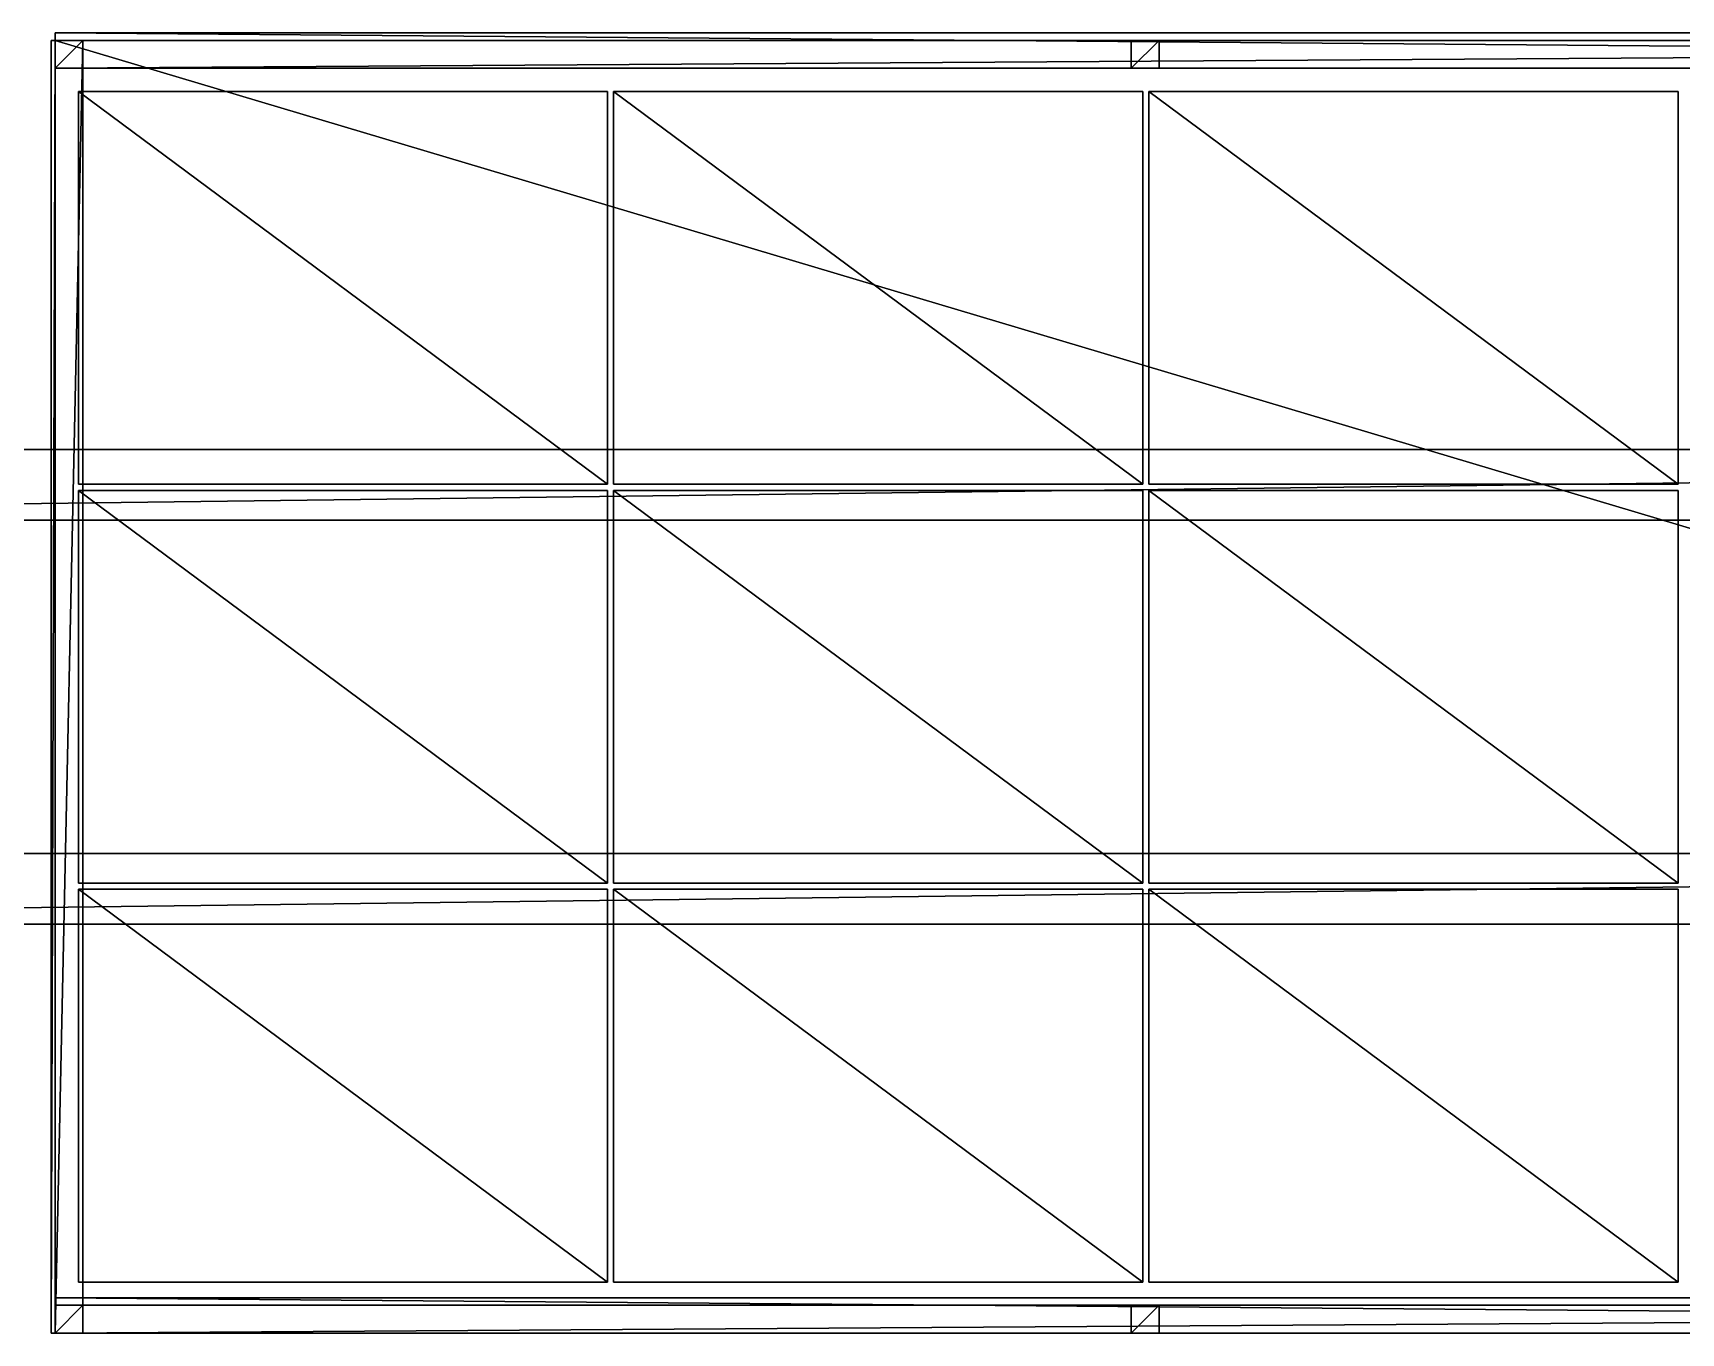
# Model space of a CAD drawing. Header units: millimetres. Extents: x -2700 to 8540, y -1280 to 1295.
# Drawn here: x -84 to 3180, y -1280 to 1295 of the extents above; entities that cross this region are included whole.
import ezdxf

# ---------------------------------------------------------------- set-up
doc = ezdxf.new("R2010")
doc.units = ezdxf.units.MM

msp = doc.modelspace()

# ---------------------------------------------------------------- linework, layer by layer
at = {"layer": 'CAD_75LAB'}
for points in [[(-48, -1280, 3720), (-48, 1280, 1180), (-48, -1280, 1180)], [(-48, -1280, 3720), (-48, 1280, 3720), (-48, 1280, 1180)], [(-40, 1280, 3720), (-40, 1280, 1180), (-48, 1280, 1180)], [(-40, 1280, 3720), (-48, 1280, 1180), (-48, 1280, 3720)], [(-40, 1280, 1180), (-48, -1280, 1180), (-48, 1280, 1180)], [(-40, 1280, 1180), (-40, -1280, 1180), (-48, -1280, 1180)], [(-40, 1280, 3720), (-48, 1280, 3720), (-48, -1280, 3720)], [(-40, 1280, 3720), (-48, -1280, 3720), (-40, -1280, 3720)], [(-40, 1225, 1250), (-40, 1295, 1180), (-40, 1225, 1180)], [(-40, 1225, 1250), (-40, 1295, 1250), (-40, 1295, 1180)], [(8540, 1295, 1180), (-40, 1295, 1180), (-40, 1295, 1250)], [(8540, 1295, 1250), (8540, 1295, 1180), (-40, 1295, 1250)], [(8540, 1225, 1180), (-40, 1225, 1180), (-40, 1295, 1180)], [(8540, 1295, 1180), (8540, 1225, 1180), (-40, 1295, 1180)], [(8540, 1225, 1250), (-40, 1295, 1250), (-40, 1225, 1250)], [(8540, 1295, 1250), (-40, 1295, 1250), (8540, 1225, 1250)], [(-40, -1280, 1180), (-40, 1280, 1090), (-40, -1280, 1090)], [(-40, -1280, 1180), (-40, 1280, 1180), (-40, 1280, 1090)], [(8540, 1280, 1090), (-40, 1280, 1090), (-40, 1280, 1180)], [(8540, 1280, 1180), (8540, 1280, 1090), (-40, 1280, 1180)], [(8540, -1280, 1090), (-40, -1280, 1090), (-40, 1280, 1090)], [(8540, 1280, 1090), (8540, -1280, 1090), (-40, 1280, 1090)], [(8540, -1280, 1180), (-40, 1280, 1180), (-40, -1280, 1180)], [(8540, 1280, 1180), (-40, 1280, 1180), (8540, -1280, 1180)], [(-40, 1280, 3720), (-40, 1280, 1180), (-40, 1225, 1180)], [(-40, 1225, 3720), (-40, 1280, 3720), (-40, 1225, 1180)], [(-40, 1280, 3720), (15, 1280, 1180), (-40, 1280, 1180)], [(15, 1280, 3720), (15, 1280, 1180), (-40, 1280, 3720)], [(15, 1280, 1180), (-40, 1225, 1180), (-40, 1280, 1180)], [(15, 1280, 1180), (15, 1225, 1180), (-40, 1225, 1180)], [(15, 1280, 3720), (-40, 1280, 3720), (-40, 1225, 3720)], [(15, 1280, 3720), (-40, 1225, 3720), (15, 1225, 3720)], [(-40, 1225, 3775), (-40, 1280, 3720), (-40, 1225, 3720)], [(-40, 1225, 3775), (-40, 1280, 3775), (-40, 1280, 3720)], [(8540, 1280, 3775), (8540, 1280, 3720), (-40, 1280, 3720)], [(8540, 1280, 3775), (-40, 1280, 3720), (-40, 1280, 3775)], [(8540, 1280, 3720), (-40, 1225, 3720), (-40, 1280, 3720)], [(8540, 1280, 3720), (8540, 1225, 3720), (-40, 1225, 3720)], [(8540, 1280, 3775), (-40, 1280, 3775), (-40, 1225, 3775)], [(8540, 1280, 3775), (-40, 1225, 3775), (8540, 1225, 3775)], [(-40, -1280, 3775), (-40, 1280, 3720), (-40, -1280, 3720)], [(-40, -1280, 3775), (-40, 1280, 3775), (-40, 1280, 3720)], [(15, 1280, 3775), (15, 1280, 3720), (-40, 1280, 3720)], [(15, 1280, 3775), (-40, 1280, 3720), (-40, 1280, 3775)], [(15, 1280, 3720), (-40, -1280, 3720), (-40, 1280, 3720)], [(15, 1280, 3720), (15, -1280, 3720), (-40, -1280, 3720)], [(15, 1280, 3775), (-40, 1280, 3775), (-40, -1280, 3775)], [(15, 1280, 3775), (-40, -1280, 3775), (15, -1280, 3775)], [(-40, -1280, 3720), (-40, -1280, 1180), (-40, 1280, 1180)], [(-40, -1280, 3720), (-40, 1280, 1180), (-40, 1280, 3720)], [(15, 1280, 3720), (15, 1225, 1180), (15, 1280, 1180)], [(15, 1225, 3720), (15, 1225, 1180), (15, 1280, 3720)], [(15, -1280, 3775), (15, -1280, 3720), (15, 1280, 3720)], [(15, -1280, 3775), (15, 1280, 3720), (15, 1280, 3775)], [(2091.25, 1280, 3720), (2091.25, 1280, 1180), (2091.25, 1225, 1180)], [(2091.25, 1225, 3720), (2091.25, 1280, 3720), (2091.25, 1225, 1180)], [(2091.25, 1280, 3720), (2146.25, 1280, 1180), (2091.25, 1280, 1180)], [(2146.25, 1280, 3720), (2146.25, 1280, 1180), (2091.25, 1280, 3720)], [(2146.25, 1280, 1180), (2091.25, 1225, 1180), (2091.25, 1280, 1180)], [(2146.25, 1280, 1180), (2146.25, 1225, 1180), (2091.25, 1225, 1180)], [(2146.25, 1280, 3720), (2091.25, 1280, 3720), (2091.25, 1225, 3720)], [(2146.25, 1280, 3720), (2091.25, 1225, 3720), (2146.25, 1225, 3720)], [(2146.25, 1280, 3720), (2146.25, 1225, 1180), (2146.25, 1280, 1180)], [(2146.25, 1225, 3720), (2146.25, 1225, 1180), (2146.25, 1280, 3720)], [(-40, 1225, 3720), (-40, 1225, 1180), (15, 1225, 1180)], [(15, 1225, 3720), (-40, 1225, 3720), (15, 1225, 1180)], [(8540, 1225, 3775), (-40, 1225, 3720), (8540, 1225, 3720)], [(8540, 1225, 3775), (-40, 1225, 3775), (-40, 1225, 3720)], [(8540, 1225, 1180), (-40, 1225, 1250), (-40, 1225, 1180)], [(8540, 1225, 1250), (-40, 1225, 1250), (8540, 1225, 1180)], [(2091.25, 1225, 3720), (2091.25, 1225, 1180), (2146.25, 1225, 1180)], [(2146.25, 1225, 3720), (2091.25, 1225, 3720), (2146.25, 1225, 1180)], [(6, 401, 1847), (6, 1179, 1183), (6, 401, 1183)], [(6, 401, 1847), (6, 1179, 1847), (6, 1179, 1183)], [(1054, 1179, 1183), (6, 1179, 1183), (6, 1179, 1847)], [(1054, 1179, 1847), (1054, 1179, 1183), (6, 1179, 1847)], [(1054, 401, 1183), (6, 401, 1183), (6, 1179, 1183)], [(1054, 1179, 1183), (1054, 401, 1183), (6, 1179, 1183)], [(1054, 401, 1847), (6, 1179, 1847), (6, 401, 1847)], [(1054, 1179, 1847), (6, 1179, 1847), (1054, 401, 1847)], [(6, 401, 2517), (6, 1179, 1853), (6, 401, 1853)], [(6, 401, 2517), (6, 1179, 2517), (6, 1179, 1853)], [(1054, 1179, 1853), (6, 1179, 1853), (6, 1179, 2517)], [(1054, 1179, 2517), (1054, 1179, 1853), (6, 1179, 2517)], [(1054, 401, 1853), (6, 401, 1853), (6, 1179, 1853)], [(1054, 1179, 1853), (1054, 401, 1853), (6, 1179, 1853)], [(1054, 401, 2517), (6, 1179, 2517), (6, 401, 2517)], [(1054, 1179, 2517), (6, 1179, 2517), (1054, 401, 2517)], [(6, 401, 3187), (6, 1179, 2523), (6, 401, 2523)], [(6, 401, 3187), (6, 1179, 3187), (6, 1179, 2523)], [(1054, 1179, 2523), (6, 1179, 2523), (6, 1179, 3187)], [(1054, 1179, 3187), (1054, 1179, 2523), (6, 1179, 3187)], [(1054, 401, 2523), (6, 401, 2523), (6, 1179, 2523)], [(1054, 1179, 2523), (1054, 401, 2523), (6, 1179, 2523)], [(1054, 401, 3187), (6, 1179, 3187), (6, 401, 3187)], [(1054, 1179, 3187), (6, 1179, 3187), (1054, 401, 3187)], [(1054, 401, 1847), (1054, 401, 1183), (1054, 1179, 1183)], [(1054, 401, 1847), (1054, 1179, 1183), (1054, 1179, 1847)], [(1054, 401, 2517), (1054, 401, 1853), (1054, 1179, 1853)], [(1054, 401, 2517), (1054, 1179, 1853), (1054, 1179, 2517)], [(1054, 401, 3187), (1054, 401, 2523), (1054, 1179, 2523)], [(1054, 401, 3187), (1054, 1179, 2523), (1054, 1179, 3187)], [(1066, 401, 1847), (1066, 1179, 1183), (1066, 401, 1183)], [(1066, 401, 1847), (1066, 1179, 1847), (1066, 1179, 1183)], [(2114, 1179, 1183), (1066, 1179, 1183), (1066, 1179, 1847)], [(2114, 1179, 1847), (2114, 1179, 1183), (1066, 1179, 1847)], [(2114, 401, 1183), (1066, 401, 1183), (1066, 1179, 1183)], [(2114, 1179, 1183), (2114, 401, 1183), (1066, 1179, 1183)], [(2114, 401, 1847), (1066, 1179, 1847), (1066, 401, 1847)], [(2114, 1179, 1847), (1066, 1179, 1847), (2114, 401, 1847)], [(1066, 401, 2517), (1066, 1179, 1853), (1066, 401, 1853)], [(1066, 401, 2517), (1066, 1179, 2517), (1066, 1179, 1853)], [(2114, 1179, 1853), (1066, 1179, 1853), (1066, 1179, 2517)], [(2114, 1179, 2517), (2114, 1179, 1853), (1066, 1179, 2517)], [(2114, 401, 1853), (1066, 401, 1853), (1066, 1179, 1853)], [(2114, 1179, 1853), (2114, 401, 1853), (1066, 1179, 1853)], [(2114, 401, 2517), (1066, 1179, 2517), (1066, 401, 2517)], [(2114, 1179, 2517), (1066, 1179, 2517), (2114, 401, 2517)], [(1066, 401, 3187), (1066, 1179, 2523), (1066, 401, 2523)], [(1066, 401, 3187), (1066, 1179, 3187), (1066, 1179, 2523)], [(2114, 1179, 2523), (1066, 1179, 2523), (1066, 1179, 3187)], [(2114, 1179, 3187), (2114, 1179, 2523), (1066, 1179, 3187)], [(2114, 401, 2523), (1066, 401, 2523), (1066, 1179, 2523)], [(2114, 1179, 2523), (2114, 401, 2523), (1066, 1179, 2523)], [(2114, 401, 3187), (1066, 1179, 3187), (1066, 401, 3187)], [(2114, 1179, 3187), (1066, 1179, 3187), (2114, 401, 3187)], [(2114, 401, 1847), (2114, 401, 1183), (2114, 1179, 1183)], [(2114, 401, 1847), (2114, 1179, 1183), (2114, 1179, 1847)], [(2114, 401, 2517), (2114, 401, 1853), (2114, 1179, 1853)], [(2114, 401, 2517), (2114, 1179, 1853), (2114, 1179, 2517)], [(2114, 401, 3187), (2114, 401, 2523), (2114, 1179, 2523)], [(2114, 401, 3187), (2114, 1179, 2523), (2114, 1179, 3187)], [(2126, 401, 1847), (2126, 1179, 1183), (2126, 401, 1183)], [(2126, 401, 1847), (2126, 1179, 1847), (2126, 1179, 1183)], [(3174, 1179, 1183), (2126, 1179, 1183), (2126, 1179, 1847)], [(3174, 1179, 1847), (3174, 1179, 1183), (2126, 1179, 1847)], [(3174, 401, 1183), (2126, 401, 1183), (2126, 1179, 1183)], [(3174, 1179, 1183), (3174, 401, 1183), (2126, 1179, 1183)], [(3174, 401, 1847), (2126, 1179, 1847), (2126, 401, 1847)], [(3174, 1179, 1847), (2126, 1179, 1847), (3174, 401, 1847)], [(2126, 401, 2517), (2126, 1179, 1853), (2126, 401, 1853)], [(2126, 401, 2517), (2126, 1179, 2517), (2126, 1179, 1853)], [(3174, 1179, 1853), (2126, 1179, 1853), (2126, 1179, 2517)], [(3174, 1179, 2517), (3174, 1179, 1853), (2126, 1179, 2517)], [(3174, 401, 1853), (2126, 401, 1853), (2126, 1179, 1853)], [(3174, 1179, 1853), (3174, 401, 1853), (2126, 1179, 1853)], [(3174, 401, 2517), (2126, 1179, 2517), (2126, 401, 2517)], [(3174, 1179, 2517), (2126, 1179, 2517), (3174, 401, 2517)], [(2126, 401, 3187), (2126, 1179, 2523), (2126, 401, 2523)], [(2126, 401, 3187), (2126, 1179, 3187), (2126, 1179, 2523)], [(3174, 1179, 2523), (2126, 1179, 2523), (2126, 1179, 3187)], [(3174, 1179, 3187), (3174, 1179, 2523), (2126, 1179, 3187)], [(3174, 401, 2523), (2126, 401, 2523), (2126, 1179, 2523)], [(3174, 1179, 2523), (3174, 401, 2523), (2126, 1179, 2523)], [(3174, 401, 3187), (2126, 1179, 3187), (2126, 401, 3187)], [(3174, 1179, 3187), (2126, 1179, 3187), (3174, 401, 3187)], [(3174, 401, 1847), (3174, 401, 1183), (3174, 1179, 1183)], [(3174, 401, 1847), (3174, 1179, 1183), (3174, 1179, 1847)], [(3174, 401, 2517), (3174, 401, 1853), (3174, 1179, 1853)], [(3174, 401, 2517), (3174, 1179, 1853), (3174, 1179, 2517)], [(3174, 401, 3187), (3174, 401, 2523), (3174, 1179, 2523)], [(3174, 401, 3187), (3174, 1179, 2523), (3174, 1179, 3187)], [(8460, 470, 840), (-2700, 470, 840), (-2700, 470, 1090)], [(8460, 470, 1090), (8460, 470, 840), (-2700, 470, 1090)], [(8460, 470, 840), (-2700, 330, 840), (-2700, 470, 840)], [(8460, 470, 840), (8460, 330, 840), (-2700, 330, 840)], [(8460, 470, 1090), (-2700, 470, 1090), (-2700, 330, 1090)], [(8460, 470, 1090), (-2700, 330, 1090), (8460, 330, 1090)], [(1054, 401, 1183), (6, 401, 1847), (6, 401, 1183)], [(1054, 401, 1847), (6, 401, 1847), (1054, 401, 1183)], [(1054, 401, 1853), (6, 401, 2517), (6, 401, 1853)], [(1054, 401, 2517), (6, 401, 2517), (1054, 401, 1853)], [(1054, 401, 2523), (6, 401, 3187), (6, 401, 2523)], [(1054, 401, 3187), (6, 401, 3187), (1054, 401, 2523)], [(2114, 401, 1183), (1066, 401, 1847), (1066, 401, 1183)], [(2114, 401, 1847), (1066, 401, 1847), (2114, 401, 1183)], [(2114, 401, 1853), (1066, 401, 2517), (1066, 401, 1853)], [(2114, 401, 2517), (1066, 401, 2517), (2114, 401, 1853)], [(2114, 401, 2523), (1066, 401, 3187), (1066, 401, 2523)], [(2114, 401, 3187), (1066, 401, 3187), (2114, 401, 2523)], [(3174, 401, 1183), (2126, 401, 1847), (2126, 401, 1183)], [(3174, 401, 1847), (2126, 401, 1847), (3174, 401, 1183)], [(3174, 401, 1853), (2126, 401, 2517), (2126, 401, 1853)], [(3174, 401, 2517), (2126, 401, 2517), (3174, 401, 1853)], [(3174, 401, 2523), (2126, 401, 3187), (2126, 401, 2523)], [(3174, 401, 3187), (2126, 401, 3187), (3174, 401, 2523)], [(6, -389, 1847), (6, 389, 1183), (6, -389, 1183)], [(6, -389, 1847), (6, 389, 1847), (6, 389, 1183)], [(1054, 389, 1183), (6, 389, 1183), (6, 389, 1847)], [(1054, 389, 1847), (1054, 389, 1183), (6, 389, 1847)], [(1054, -389, 1183), (6, -389, 1183), (6, 389, 1183)], [(1054, 389, 1183), (1054, -389, 1183), (6, 389, 1183)], [(1054, -389, 1847), (6, 389, 1847), (6, -389, 1847)], [(1054, 389, 1847), (6, 389, 1847), (1054, -389, 1847)], [(6, -389, 2517), (6, 389, 1853), (6, -389, 1853)], [(6, -389, 2517), (6, 389, 2517), (6, 389, 1853)], [(1054, 389, 1853), (6, 389, 1853), (6, 389, 2517)], [(1054, 389, 2517), (1054, 389, 1853), (6, 389, 2517)], [(1054, -389, 1853), (6, -389, 1853), (6, 389, 1853)], [(1054, 389, 1853), (1054, -389, 1853), (6, 389, 1853)], [(1054, -389, 2517), (6, 389, 2517), (6, -389, 2517)], [(1054, 389, 2517), (6, 389, 2517), (1054, -389, 2517)], [(6, -389, 3187), (6, 389, 2523), (6, -389, 2523)], [(6, -389, 3187), (6, 389, 3187), (6, 389, 2523)], [(1054, 389, 2523), (6, 389, 2523), (6, 389, 3187)], [(1054, 389, 3187), (1054, 389, 2523), (6, 389, 3187)], [(1054, -389, 2523), (6, -389, 2523), (6, 389, 2523)], [(1054, 389, 2523), (1054, -389, 2523), (6, 389, 2523)], [(1054, -389, 3187), (6, 389, 3187), (6, -389, 3187)], [(1054, 389, 3187), (6, 389, 3187), (1054, -389, 3187)], [(1054, -389, 1847), (1054, -389, 1183), (1054, 389, 1183)], [(1054, -389, 1847), (1054, 389, 1183), (1054, 389, 1847)], [(1054, -389, 2517), (1054, -389, 1853), (1054, 389, 1853)], [(1054, -389, 2517), (1054, 389, 1853), (1054, 389, 2517)], [(1054, -389, 3187), (1054, -389, 2523), (1054, 389, 2523)], [(1054, -389, 3187), (1054, 389, 2523), (1054, 389, 3187)], [(1066, -389, 1847), (1066, 389, 1183), (1066, -389, 1183)], [(1066, -389, 1847), (1066, 389, 1847), (1066, 389, 1183)], [(2114, 389, 1183), (1066, 389, 1183), (1066, 389, 1847)], [(2114, 389, 1847), (2114, 389, 1183), (1066, 389, 1847)], [(2114, -389, 1183), (1066, -389, 1183), (1066, 389, 1183)], [(2114, 389, 1183), (2114, -389, 1183), (1066, 389, 1183)], [(2114, -389, 1847), (1066, 389, 1847), (1066, -389, 1847)], [(2114, 389, 1847), (1066, 389, 1847), (2114, -389, 1847)], [(1066, -389, 2517), (1066, 389, 1853), (1066, -389, 1853)], [(1066, -389, 2517), (1066, 389, 2517), (1066, 389, 1853)], [(2114, 389, 1853), (1066, 389, 1853), (1066, 389, 2517)], [(2114, 389, 2517), (2114, 389, 1853), (1066, 389, 2517)], [(2114, -389, 1853), (1066, -389, 1853), (1066, 389, 1853)], [(2114, 389, 1853), (2114, -389, 1853), (1066, 389, 1853)], [(2114, -389, 2517), (1066, 389, 2517), (1066, -389, 2517)], [(2114, 389, 2517), (1066, 389, 2517), (2114, -389, 2517)], [(1066, -389, 3187), (1066, 389, 2523), (1066, -389, 2523)], [(1066, -389, 3187), (1066, 389, 3187), (1066, 389, 2523)], [(2114, 389, 2523), (1066, 389, 2523), (1066, 389, 3187)], [(2114, 389, 3187), (2114, 389, 2523), (1066, 389, 3187)], [(2114, -389, 2523), (1066, -389, 2523), (1066, 389, 2523)], [(2114, 389, 2523), (2114, -389, 2523), (1066, 389, 2523)], [(2114, -389, 3187), (1066, 389, 3187), (1066, -389, 3187)], [(2114, 389, 3187), (1066, 389, 3187), (2114, -389, 3187)], [(2114, -389, 1847), (2114, -389, 1183), (2114, 389, 1183)], [(2114, -389, 1847), (2114, 389, 1183), (2114, 389, 1847)], [(2114, -389, 2517), (2114, -389, 1853), (2114, 389, 1853)], [(2114, -389, 2517), (2114, 389, 1853), (2114, 389, 2517)], [(2114, -389, 3187), (2114, -389, 2523), (2114, 389, 2523)], [(2114, -389, 3187), (2114, 389, 2523), (2114, 389, 3187)], [(2126, -389, 1847), (2126, 389, 1183), (2126, -389, 1183)], [(2126, -389, 1847), (2126, 389, 1847), (2126, 389, 1183)], [(3174, 389, 1183), (2126, 389, 1183), (2126, 389, 1847)], [(3174, 389, 1847), (3174, 389, 1183), (2126, 389, 1847)], [(3174, -389, 1183), (2126, -389, 1183), (2126, 389, 1183)], [(3174, 389, 1183), (3174, -389, 1183), (2126, 389, 1183)], [(3174, -389, 1847), (2126, 389, 1847), (2126, -389, 1847)], [(3174, 389, 1847), (2126, 389, 1847), (3174, -389, 1847)], [(2126, -389, 2517), (2126, 389, 1853), (2126, -389, 1853)], [(2126, -389, 2517), (2126, 389, 2517), (2126, 389, 1853)], [(3174, 389, 1853), (2126, 389, 1853), (2126, 389, 2517)], [(3174, 389, 2517), (3174, 389, 1853), (2126, 389, 2517)], [(3174, -389, 1853), (2126, -389, 1853), (2126, 389, 1853)], [(3174, 389, 1853), (3174, -389, 1853), (2126, 389, 1853)], [(3174, -389, 2517), (2126, 389, 2517), (2126, -389, 2517)], [(3174, 389, 2517), (2126, 389, 2517), (3174, -389, 2517)], [(2126, -389, 3187), (2126, 389, 2523), (2126, -389, 2523)], [(2126, -389, 3187), (2126, 389, 3187), (2126, 389, 2523)], [(3174, 389, 2523), (2126, 389, 2523), (2126, 389, 3187)], [(3174, 389, 3187), (3174, 389, 2523), (2126, 389, 3187)], [(3174, -389, 2523), (2126, -389, 2523), (2126, 389, 2523)], [(3174, 389, 2523), (3174, -389, 2523), (2126, 389, 2523)], [(3174, -389, 3187), (2126, 389, 3187), (2126, -389, 3187)], [(3174, 389, 3187), (2126, 389, 3187), (3174, -389, 3187)], [(3174, -389, 1847), (3174, -389, 1183), (3174, 389, 1183)], [(3174, -389, 1847), (3174, 389, 1183), (3174, 389, 1847)], [(3174, -389, 2517), (3174, -389, 1853), (3174, 389, 1853)], [(3174, -389, 2517), (3174, 389, 1853), (3174, 389, 2517)], [(3174, -389, 3187), (3174, -389, 2523), (3174, 389, 2523)], [(3174, -389, 3187), (3174, 389, 2523), (3174, 389, 3187)], [(8460, 330, 840), (-2700, 330, 1090), (-2700, 330, 840)], [(8460, 330, 1090), (-2700, 330, 1090), (8460, 330, 840)], [(8460, -330, 840), (-2700, -330, 840), (-2700, -330, 1090)], [(8460, -330, 1090), (8460, -330, 840), (-2700, -330, 1090)], [(8460, -330, 840), (-2700, -470, 840), (-2700, -330, 840)], [(8460, -330, 840), (8460, -470, 840), (-2700, -470, 840)], [(8460, -330, 1090), (-2700, -330, 1090), (-2700, -470, 1090)], [(8460, -330, 1090), (-2700, -470, 1090), (8460, -470, 1090)], [(1054, -389, 1183), (6, -389, 1847), (6, -389, 1183)], [(1054, -389, 1847), (6, -389, 1847), (1054, -389, 1183)], [(1054, -389, 1853), (6, -389, 2517), (6, -389, 1853)], [(1054, -389, 2517), (6, -389, 2517), (1054, -389, 1853)], [(1054, -389, 2523), (6, -389, 3187), (6, -389, 2523)], [(1054, -389, 3187), (6, -389, 3187), (1054, -389, 2523)], [(2114, -389, 1183), (1066, -389, 1847), (1066, -389, 1183)], [(2114, -389, 1847), (1066, -389, 1847), (2114, -389, 1183)], [(2114, -389, 1853), (1066, -389, 2517), (1066, -389, 1853)], [(2114, -389, 2517), (1066, -389, 2517), (2114, -389, 1853)], [(2114, -389, 2523), (1066, -389, 3187), (1066, -389, 2523)], [(2114, -389, 3187), (1066, -389, 3187), (2114, -389, 2523)], [(3174, -389, 1183), (2126, -389, 1847), (2126, -389, 1183)], [(3174, -389, 1847), (2126, -389, 1847), (3174, -389, 1183)], [(3174, -389, 1853), (2126, -389, 2517), (2126, -389, 1853)], [(3174, -389, 2517), (2126, -389, 2517), (3174, -389, 1853)], [(3174, -389, 2523), (2126, -389, 3187), (2126, -389, 2523)], [(3174, -389, 3187), (2126, -389, 3187), (3174, -389, 2523)], [(6, -1179, 1847), (6, -401, 1183), (6, -1179, 1183)], [(6, -1179, 1847), (6, -401, 1847), (6, -401, 1183)], [(1054, -401, 1183), (6, -401, 1183), (6, -401, 1847)], [(1054, -401, 1847), (1054, -401, 1183), (6, -401, 1847)], [(1054, -1179, 1183), (6, -1179, 1183), (6, -401, 1183)], [(1054, -401, 1183), (1054, -1179, 1183), (6, -401, 1183)], [(1054, -1179, 1847), (6, -401, 1847), (6, -1179, 1847)], [(1054, -401, 1847), (6, -401, 1847), (1054, -1179, 1847)], [(6, -1179, 2517), (6, -401, 1853), (6, -1179, 1853)], [(6, -1179, 2517), (6, -401, 2517), (6, -401, 1853)], [(1054, -401, 1853), (6, -401, 1853), (6, -401, 2517)], [(1054, -401, 2517), (1054, -401, 1853), (6, -401, 2517)], [(1054, -1179, 1853), (6, -1179, 1853), (6, -401, 1853)], [(1054, -401, 1853), (1054, -1179, 1853), (6, -401, 1853)], [(1054, -1179, 2517), (6, -401, 2517), (6, -1179, 2517)], [(1054, -401, 2517), (6, -401, 2517), (1054, -1179, 2517)], [(6, -1179, 3187), (6, -401, 2523), (6, -1179, 2523)], [(6, -1179, 3187), (6, -401, 3187), (6, -401, 2523)], [(1054, -401, 2523), (6, -401, 2523), (6, -401, 3187)], [(1054, -401, 3187), (1054, -401, 2523), (6, -401, 3187)], [(1054, -1179, 2523), (6, -1179, 2523), (6, -401, 2523)], [(1054, -401, 2523), (1054, -1179, 2523), (6, -401, 2523)], [(1054, -1179, 3187), (6, -401, 3187), (6, -1179, 3187)], [(1054, -401, 3187), (6, -401, 3187), (1054, -1179, 3187)], [(1054, -1179, 1847), (1054, -1179, 1183), (1054, -401, 1183)], [(1054, -1179, 1847), (1054, -401, 1183), (1054, -401, 1847)], [(1054, -1179, 2517), (1054, -1179, 1853), (1054, -401, 1853)], [(1054, -1179, 2517), (1054, -401, 1853), (1054, -401, 2517)], [(1054, -1179, 3187), (1054, -1179, 2523), (1054, -401, 2523)], [(1054, -1179, 3187), (1054, -401, 2523), (1054, -401, 3187)], [(1066, -1179, 1847), (1066, -401, 1183), (1066, -1179, 1183)], [(1066, -1179, 1847), (1066, -401, 1847), (1066, -401, 1183)], [(2114, -401, 1183), (1066, -401, 1183), (1066, -401, 1847)], [(2114, -401, 1847), (2114, -401, 1183), (1066, -401, 1847)], [(2114, -1179, 1183), (1066, -1179, 1183), (1066, -401, 1183)], [(2114, -401, 1183), (2114, -1179, 1183), (1066, -401, 1183)], [(2114, -1179, 1847), (1066, -401, 1847), (1066, -1179, 1847)], [(2114, -401, 1847), (1066, -401, 1847), (2114, -1179, 1847)], [(1066, -1179, 2517), (1066, -401, 1853), (1066, -1179, 1853)], [(1066, -1179, 2517), (1066, -401, 2517), (1066, -401, 1853)], [(2114, -401, 1853), (1066, -401, 1853), (1066, -401, 2517)], [(2114, -401, 2517), (2114, -401, 1853), (1066, -401, 2517)], [(2114, -1179, 1853), (1066, -1179, 1853), (1066, -401, 1853)], [(2114, -401, 1853), (2114, -1179, 1853), (1066, -401, 1853)], [(2114, -1179, 2517), (1066, -401, 2517), (1066, -1179, 2517)], [(2114, -401, 2517), (1066, -401, 2517), (2114, -1179, 2517)], [(1066, -1179, 3187), (1066, -401, 2523), (1066, -1179, 2523)], [(1066, -1179, 3187), (1066, -401, 3187), (1066, -401, 2523)], [(2114, -401, 2523), (1066, -401, 2523), (1066, -401, 3187)], [(2114, -401, 3187), (2114, -401, 2523), (1066, -401, 3187)], [(2114, -1179, 2523), (1066, -1179, 2523), (1066, -401, 2523)], [(2114, -401, 2523), (2114, -1179, 2523), (1066, -401, 2523)], [(2114, -1179, 3187), (1066, -401, 3187), (1066, -1179, 3187)], [(2114, -401, 3187), (1066, -401, 3187), (2114, -1179, 3187)], [(2114, -1179, 1847), (2114, -1179, 1183), (2114, -401, 1183)], [(2114, -1179, 1847), (2114, -401, 1183), (2114, -401, 1847)], [(2114, -1179, 2517), (2114, -1179, 1853), (2114, -401, 1853)], [(2114, -1179, 2517), (2114, -401, 1853), (2114, -401, 2517)], [(2114, -1179, 3187), (2114, -1179, 2523), (2114, -401, 2523)], [(2114, -1179, 3187), (2114, -401, 2523), (2114, -401, 3187)], [(2126, -1179, 1847), (2126, -401, 1183), (2126, -1179, 1183)], [(2126, -1179, 1847), (2126, -401, 1847), (2126, -401, 1183)], [(3174, -401, 1183), (2126, -401, 1183), (2126, -401, 1847)], [(3174, -401, 1847), (3174, -401, 1183), (2126, -401, 1847)], [(3174, -1179, 1183), (2126, -1179, 1183), (2126, -401, 1183)], [(3174, -401, 1183), (3174, -1179, 1183), (2126, -401, 1183)], [(3174, -1179, 1847), (2126, -401, 1847), (2126, -1179, 1847)], [(3174, -401, 1847), (2126, -401, 1847), (3174, -1179, 1847)], [(2126, -1179, 2517), (2126, -401, 1853), (2126, -1179, 1853)], [(2126, -1179, 2517), (2126, -401, 2517), (2126, -401, 1853)], [(3174, -401, 1853), (2126, -401, 1853), (2126, -401, 2517)], [(3174, -401, 2517), (3174, -401, 1853), (2126, -401, 2517)], [(3174, -1179, 1853), (2126, -1179, 1853), (2126, -401, 1853)], [(3174, -401, 1853), (3174, -1179, 1853), (2126, -401, 1853)], [(3174, -1179, 2517), (2126, -401, 2517), (2126, -1179, 2517)], [(3174, -401, 2517), (2126, -401, 2517), (3174, -1179, 2517)], [(2126, -1179, 3187), (2126, -401, 2523), (2126, -1179, 2523)], [(2126, -1179, 3187), (2126, -401, 3187), (2126, -401, 2523)], [(3174, -401, 2523), (2126, -401, 2523), (2126, -401, 3187)], [(3174, -401, 3187), (3174, -401, 2523), (2126, -401, 3187)], [(3174, -1179, 2523), (2126, -1179, 2523), (2126, -401, 2523)], [(3174, -401, 2523), (3174, -1179, 2523), (2126, -401, 2523)], [(3174, -1179, 3187), (2126, -401, 3187), (2126, -1179, 3187)], [(3174, -401, 3187), (2126, -401, 3187), (3174, -1179, 3187)], [(3174, -1179, 1847), (3174, -1179, 1183), (3174, -401, 1183)], [(3174, -1179, 1847), (3174, -401, 1183), (3174, -401, 1847)], [(3174, -1179, 2517), (3174, -1179, 1853), (3174, -401, 1853)], [(3174, -1179, 2517), (3174, -401, 1853), (3174, -401, 2517)], [(3174, -1179, 3187), (3174, -1179, 2523), (3174, -401, 2523)], [(3174, -1179, 3187), (3174, -401, 2523), (3174, -401, 3187)], [(8460, -470, 840), (-2700, -470, 1090), (-2700, -470, 840)], [(8460, -470, 1090), (-2700, -470, 1090), (8460, -470, 840)], [(1054, -1179, 1183), (6, -1179, 1847), (6, -1179, 1183)], [(1054, -1179, 1847), (6, -1179, 1847), (1054, -1179, 1183)], [(1054, -1179, 1853), (6, -1179, 2517), (6, -1179, 1853)], [(1054, -1179, 2517), (6, -1179, 2517), (1054, -1179, 1853)], [(1054, -1179, 2523), (6, -1179, 3187), (6, -1179, 2523)], [(1054, -1179, 3187), (6, -1179, 3187), (1054, -1179, 2523)], [(2114, -1179, 1183), (1066, -1179, 1847), (1066, -1179, 1183)], [(2114, -1179, 1847), (1066, -1179, 1847), (2114, -1179, 1183)], [(2114, -1179, 1853), (1066, -1179, 2517), (1066, -1179, 1853)], [(2114, -1179, 2517), (1066, -1179, 2517), (2114, -1179, 1853)], [(2114, -1179, 2523), (1066, -1179, 3187), (1066, -1179, 2523)], [(2114, -1179, 3187), (1066, -1179, 3187), (2114, -1179, 2523)], [(3174, -1179, 1183), (2126, -1179, 1847), (2126, -1179, 1183)], [(3174, -1179, 1847), (2126, -1179, 1847), (3174, -1179, 1183)], [(3174, -1179, 1853), (2126, -1179, 2517), (2126, -1179, 1853)], [(3174, -1179, 2517), (2126, -1179, 2517), (3174, -1179, 1853)], [(3174, -1179, 2523), (2126, -1179, 3187), (2126, -1179, 2523)], [(3174, -1179, 3187), (2126, -1179, 3187), (3174, -1179, 2523)], [(-40, -1280, 1250), (-40, -1210, 1180), (-40, -1280, 1180)], [(-40, -1280, 1250), (-40, -1210, 1250), (-40, -1210, 1180)], [(8540, -1210, 1180), (-40, -1210, 1180), (-40, -1210, 1250)], [(8540, -1210, 1250), (8540, -1210, 1180), (-40, -1210, 1250)], [(8540, -1280, 1180), (-40, -1280, 1180), (-40, -1210, 1180)], [(8540, -1210, 1180), (8540, -1280, 1180), (-40, -1210, 1180)], [(8540, -1280, 1250), (-40, -1210, 1250), (-40, -1280, 1250)], [(8540, -1210, 1250), (-40, -1210, 1250), (8540, -1280, 1250)], [(-40, -1225, 3720), (-40, -1225, 1180), (-40, -1280, 1180)], [(-40, -1280, 3720), (-40, -1225, 3720), (-40, -1280, 1180)], [(-40, -1225, 3720), (15, -1225, 1180), (-40, -1225, 1180)], [(15, -1225, 3720), (15, -1225, 1180), (-40, -1225, 3720)], [(15, -1225, 1180), (-40, -1280, 1180), (-40, -1225, 1180)], [(15, -1225, 1180), (15, -1280, 1180), (-40, -1280, 1180)], [(15, -1225, 3720), (-40, -1225, 3720), (-40, -1280, 3720)], [(15, -1225, 3720), (-40, -1280, 3720), (15, -1280, 3720)], [(-40, -1280, 3775), (-40, -1225, 3720), (-40, -1280, 3720)], [(-40, -1280, 3775), (-40, -1225, 3775), (-40, -1225, 3720)], [(8540, -1225, 3775), (8540, -1225, 3720), (-40, -1225, 3720)], [(8540, -1225, 3775), (-40, -1225, 3720), (-40, -1225, 3775)], [(8540, -1225, 3720), (-40, -1280, 3720), (-40, -1225, 3720)], [(8540, -1225, 3720), (8540, -1280, 3720), (-40, -1280, 3720)], [(8540, -1225, 3775), (-40, -1225, 3775), (-40, -1280, 3775)], [(8540, -1225, 3775), (-40, -1280, 3775), (8540, -1280, 3775)], [(15, -1225, 3720), (15, -1280, 1180), (15, -1225, 1180)], [(15, -1280, 3720), (15, -1280, 1180), (15, -1225, 3720)], [(2091.25, -1225, 3720), (2091.25, -1225, 1180), (2091.25, -1280, 1180)], [(2091.25, -1280, 3720), (2091.25, -1225, 3720), (2091.25, -1280, 1180)], [(2091.25, -1225, 3720), (2146.25, -1225, 1180), (2091.25, -1225, 1180)], [(2146.25, -1225, 3720), (2146.25, -1225, 1180), (2091.25, -1225, 3720)], [(2146.25, -1225, 1180), (2091.25, -1280, 1180), (2091.25, -1225, 1180)], [(2146.25, -1225, 1180), (2146.25, -1280, 1180), (2091.25, -1280, 1180)], [(2146.25, -1225, 3720), (2091.25, -1225, 3720), (2091.25, -1280, 3720)], [(2146.25, -1225, 3720), (2091.25, -1280, 3720), (2146.25, -1280, 3720)], [(2146.25, -1225, 3720), (2146.25, -1280, 1180), (2146.25, -1225, 1180)], [(2146.25, -1280, 3720), (2146.25, -1280, 1180), (2146.25, -1225, 3720)], [(-40, -1280, 3720), (-48, -1280, 1180), (-40, -1280, 1180)], [(-40, -1280, 3720), (-48, -1280, 3720), (-48, -1280, 1180)], [(8540, -1280, 1090), (-40, -1280, 1180), (-40, -1280, 1090)], [(8540, -1280, 1180), (-40, -1280, 1180), (8540, -1280, 1090)], [(-40, -1280, 3720), (-40, -1280, 1180), (15, -1280, 1180)], [(15, -1280, 3720), (-40, -1280, 3720), (15, -1280, 1180)], [(8540, -1280, 3775), (-40, -1280, 3720), (8540, -1280, 3720)], [(8540, -1280, 3775), (-40, -1280, 3775), (-40, -1280, 3720)], [(8540, -1280, 1180), (-40, -1280, 1250), (-40, -1280, 1180)], [(8540, -1280, 1250), (-40, -1280, 1250), (8540, -1280, 1180)], [(15, -1280, 3775), (-40, -1280, 3720), (15, -1280, 3720)], [(15, -1280, 3775), (-40, -1280, 3775), (-40, -1280, 3720)], [(2091.25, -1280, 3720), (2091.25, -1280, 1180), (2146.25, -1280, 1180)], [(2146.25, -1280, 3720), (2091.25, -1280, 3720), (2146.25, -1280, 1180)]]:
    msp.add_3dface(points, dxfattribs=at)

doc.saveas('drawing.dxf')
